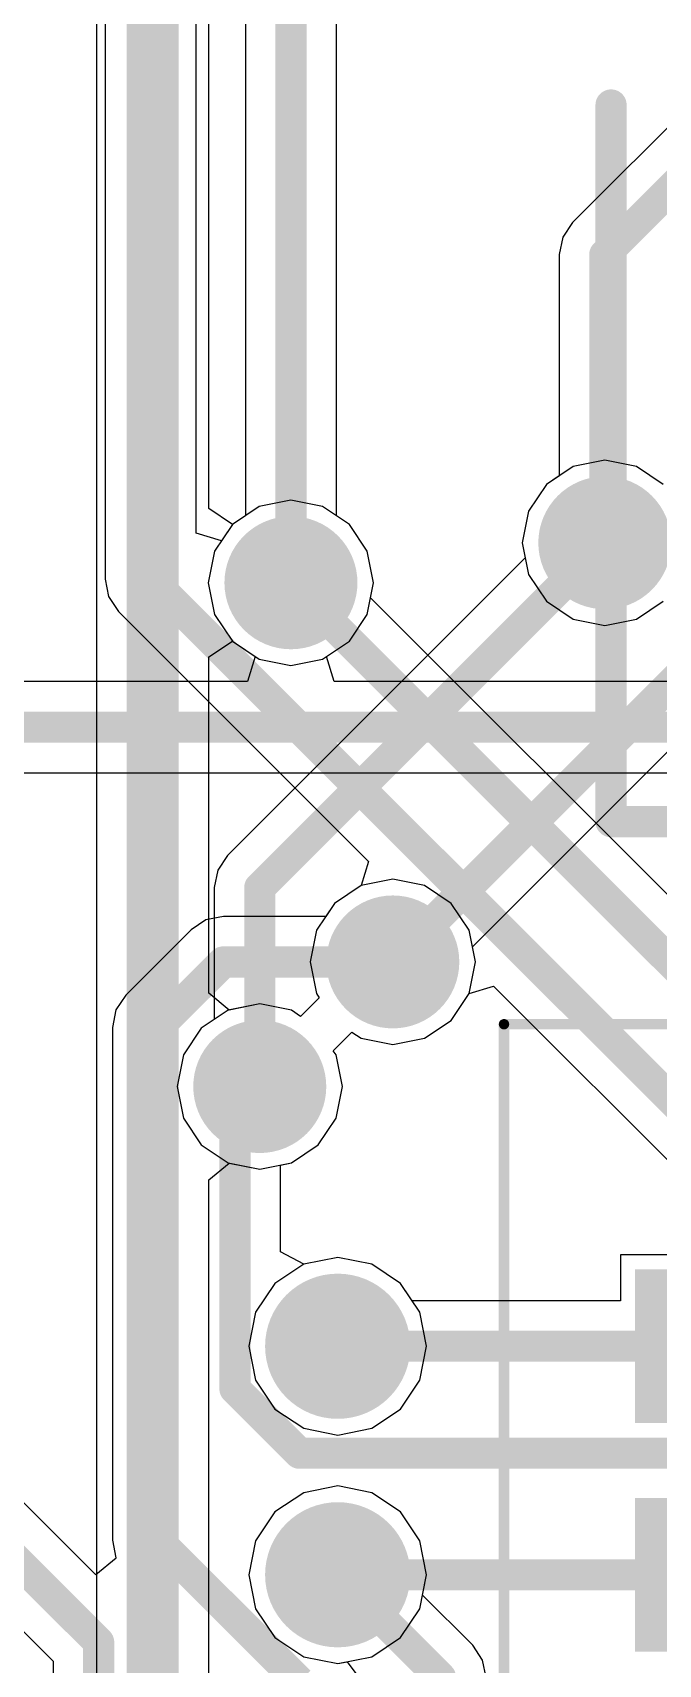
# Model space of a CAD drawing. Header units: millimetres. Extents: x 73 to 190, y 73 to 267.
# Drawn here: x 81.66 to 84.67, y 87.24 to 95.1 of the extents above; entities that cross this region are included whole.
import ezdxf

# ---------------------------------------------------------------- set-up
doc = ezdxf.new("R2010")
doc.units = ezdxf.units.MM
for name, color, linetype in [('BottomLayer', 5, 'Continuous'), ('BottomSolder', 6, 'Continuous'), ('DrillDrawing', 1, 'Continuous'), ('KeepOutLayer', 6, 'Continuous'), ('Mechanical1', 6, 'Continuous'), ('Mechanical15', 56, 'Continuous'), ('MidLayer1', 16, 'Continuous'), ('MidLayer2', 76, 'Continuous'), ('MultiLayer', 9, 'Continuous'), ('TopLayer', 1, 'Continuous'), ('TopOverlay', 2, 'Continuous'), ('TopSolder', 216, 'Continuous'), ('ViaHoleLayer', 16, 'Continuous')]:
    doc.layers.add(name, color=color, linetype=linetype)

msp = doc.modelspace()

# ---------------------------------------------------------------- linework, layer by layer
at = {"layer": 'BottomLayer'}
for p, q in [((82.6808, 101.955), (82.6808, 92.7726)), ((88.543, 98.4725), (84.255, 94.1846)), ((83.1192, 92.7726), (83.1192, 96.2885)), ((84.255, 94.1846), (84.2075, 94.1134)), ((84.2075, 94.1134), (84.1908, 94.0296)), ((84.1908, 94.0296), (84.1908, 92.965)), ((84.1288, 92.9236), (84.0426, 92.7946)), ((84.1908, 92.965), (84.1288, 92.9236)), ((82.6808, 92.7726), (82.6188, 92.7312)), ((83.1812, 92.7312), (83.1192, 92.7726)), ((84.0426, 92.7946), (84.0124, 92.6425)), ((82.6188, 92.7312), (82.5326, 92.6022)), ((83.2674, 92.6022), (83.1812, 92.7312)), ((84.0124, 92.6425), (84.0426, 92.4903)), ((82.5326, 92.6022), (82.5024, 92.45)), ((83.2976, 92.45), (83.2674, 92.6022)), ((82.5024, 92.45), (82.5326, 92.2978)), ((83.2674, 92.2978), (83.2976, 92.45)), ((84.0426, 92.4903), (84.1288, 92.3613)), ((82.5326, 92.2978), (82.6188, 92.1688)), ((83.1812, 92.1688), (83.2674, 92.2978)), ((84.1288, 92.3613), (84.2578, 92.2751)), ((84.5622, 92.2751), (84.6912, 92.3613)), ((84.2578, 92.2751), (84.41, 92.2448)), ((84.41, 92.2448), (84.5622, 92.2751)), ((82.6188, 92.1688), (82.7282, 92.0958)), ((83.0718, 92.0958), (83.1812, 92.1688)), ((82.7282, 92.0958), (82.6913, 91.9742)), ((83.1087, 91.9742), (83.0718, 92.0958)), ((82.6913, 91.9742), (79.015, 91.9742)), ((85.6056, 91.9742), (83.1087, 91.9742)), ((79.015, 91.5358), (85.9151, 91.5358)), ((83.2378, 90.9924), (83.1088, 90.9062)), ((83.39, 91.0226), (83.2378, 90.9924)), ((83.5422, 90.9924), (83.39, 91.0226)), ((83.6712, 90.9062), (83.5422, 90.9924)), ((83.1088, 90.9062), (83.0674, 90.8442)), ((83.7574, 90.7772), (83.6712, 90.9062)), ((82.4911, 90.8275), (82.42, 90.78)), ((82.575, 90.8442), (82.4911, 90.8275)), ((83.0674, 90.8442), (82.575, 90.8442)), ((82.42, 90.78), (82.105, 90.465)), ((83.7876, 90.625), (83.7574, 90.7772)), ((83.7574, 90.4728), (83.7876, 90.625)), ((82.105, 90.465), (82.0575, 90.3939)), ((83.6712, 90.3438), (83.7574, 90.4728)), ((82.0575, 90.3939), (82.0408, 90.31)), ((83.5422, 90.2576), (83.6712, 90.3438)), ((82.0408, 90.31), (82.0408, 87.8408)), ((83.1039, 90.1973), (83.1937, 90.2871)), ((83.1937, 90.2871), (83.2378, 90.2576)), ((83.2378, 90.2576), (83.39, 90.2274)), ((83.39, 90.2274), (83.5422, 90.2576)), ((83.1174, 90.1772), (83.1039, 90.1973)), ((83.1476, 90.025), (83.1174, 90.1772)), ((83.1174, 89.8728), (83.1476, 90.025)), ((83.0312, 89.7438), (83.1174, 89.8728)), ((82.9022, 89.6576), (83.0312, 89.7438)), ((82.8498, 89.6472), (82.9022, 89.6576)), ((82.8498, 89.2297), (82.8498, 89.6472)), ((82.9614, 89.1701), (82.8498, 89.2297)), ((83.125, 89.2026), (82.9614, 89.1701)), ((83.2886, 89.1701), (83.125, 89.2026)), ((83.4274, 89.0774), (83.2886, 89.1701)), ((85.576, 89.215), (84.485, 89.215)), ((84.485, 89.215), (84.485, 88.9942)), ((83.4829, 88.9942), (83.4274, 89.0774)), ((84.485, 88.9942), (83.4829, 88.9942)), ((81.9606, 87.6744), (80.765, 88.87)), ((80.9963, 88.0187), (81.7558, 87.2592)), ((82.0408, 87.8408), (82.0575, 87.7569)), ((82.0588, 87.755), (81.9606, 87.6744)), ((82.0575, 87.7569), (82.0588, 87.755)), ((81.7558, 87.2592), (81.7558, 87.0258))]:
    msp.add_line(p, q, dxfattribs=at)
at = {"layer": 'BottomLayer', "const_width": 0.15}
for points in [[(82.9, 92.45), (82.9, 101.955)], [(84.41, 94.0296), (88.698, 98.3175)], [(84.41, 92.6425), (84.41, 94.0296)], [(78.675, 91.755), (92.6, 91.755)], [(82.26, 90.31), (82.575, 90.625)], [(82.575, 90.625), (83.39, 90.625)], [(82.26, 87.8408), (82.26, 90.31)], [(82.6306, 89.9056), (82.75, 90.025)], [(82.6306, 88.5702), (82.6306, 89.9056)], [(80.425, 88.9), (81.975, 87.35)], [(83.125, 88.775), (85.25, 88.775)], [(82.6306, 88.5702), (82.9408, 88.26)], [(82.9408, 88.26), (86.3976, 88.26)], [(82.26, 87.8408), (82.9408, 87.16)], [(83.125, 87.675), (85.25, 87.675)], [(81.975, 87.0258), (81.975, 87.35)]]:
    msp.add_lwpolyline(points, dxfattribs=at)
at = {"layer": 'BottomLayer'}
for points, const_width in [([(84.3725, 94.0296, 1), (84.4475, 94.0296, 1)], 0.075), ([(84.3725, 94.0296, 1), (84.4475, 94.0296, 1)], 0.075), ([(84.285, 92.6425, 1), (84.535, 92.6425, 1)], 0.25), ([(82.775, 92.45, 1), (83.025, 92.45, 1)], 0.25), ([(84.3725, 92.6425, 1), (84.4475, 92.6425, 1)], 0.075), ([(82.8625, 92.45, 1), (82.9375, 92.45, 1)], 0.075), ([(83.265, 90.625, 1), (83.515, 90.625, 1)], 0.25), ([(82.5375, 90.625, 1), (82.6125, 90.625, 1)], 0.075), ([(82.5375, 90.625, 1), (82.6125, 90.625, 1)], 0.075), ([(83.3525, 90.625, 1), (83.4275, 90.625, 1)], 0.075), ([(82.2225, 90.31, 1), (82.2975, 90.31, 1)], 0.075), ([(82.2225, 90.31, 1), (82.2975, 90.31, 1)], 0.075), ([(82.625, 90.025, 1), (82.875, 90.025, 1)], 0.25), ([(82.7125, 90.025, 1), (82.7875, 90.025, 1)], 0.075), ([(82.5931, 89.9056, 1), (82.6681, 89.9056, 1)], 0.075), ([(82.5931, 89.9056, 1), (82.6681, 89.9056, 1)], 0.075), ([(82.9853, 88.775, 1), (83.2647, 88.775, 1)], 0.2794), ([(83.0875, 88.775, 1), (83.1625, 88.775, 1)], 0.075), ([(82.5931, 88.5702, 1), (82.6681, 88.5702, 1)], 0.075), ([(82.5931, 88.5702, 1), (82.6681, 88.5702, 1)], 0.075), ([(82.9033, 88.26, 1), (82.9783, 88.26, 1)], 0.075), ([(82.9033, 88.26, 1), (82.9783, 88.26, 1)], 0.075), ([(82.2225, 87.8408, 1), (82.2975, 87.8408, 1)], 0.075), ([(82.2225, 87.8408, 1), (82.2975, 87.8408, 1)], 0.075), ([(82.9853, 87.675, 1), (83.2647, 87.675, 1)], 0.2794), ([(83.0875, 87.675, 1), (83.1625, 87.675, 1)], 0.075), ([(81.9375, 87.35, 1), (82.0125, 87.35, 1)], 0.075), ([(81.9375, 87.35, 1), (82.0125, 87.35, 1)], 0.075)]:
    msp.add_lwpolyline(points, format="xyb", close=True, dxfattribs=dict(at, const_width=const_width))
for points in [[(85.875, 88.475), (85.875, 89.075), (84.625, 88.475), (84.625, 89.075)], [(85.875, 87.375), (85.875, 87.975), (84.625, 87.375), (84.625, 87.975)]]:
    msp.add_solid(points, dxfattribs=at)
at = {"layer": 'BottomSolder'}
for points, const_width in [([(84.25, 92.6425, 1), (84.57, 92.6425, 1)], 0.32), ([(82.74, 92.45, 1), (83.06, 92.45, 1)], 0.32), ([(83.23, 90.625, 1), (83.55, 90.625, 1)], 0.32), ([(82.59, 90.025, 1), (82.91, 90.025, 1)], 0.32), ([(82.9503, 88.775, 1), (83.2997, 88.775, 1)], 0.3494), ([(82.9503, 87.675, 1), (83.2997, 87.675, 1)], 0.3494)]:
    msp.add_lwpolyline(points, format="xyb", close=True, dxfattribs=dict(at, const_width=const_width))
for points in [[(85.945, 88.405), (85.945, 89.145), (84.555, 88.405), (84.555, 89.145)], [(85.945, 87.305), (85.945, 88.045), (84.555, 87.305), (84.555, 88.045)]]:
    msp.add_solid(points, dxfattribs=at)
at = {"layer": 'DrillDrawing', "const_width": 0.15}
msp.add_lwpolyline([(74.931, 89.9697, -0.518122), (98.9409, 126.9804)], format="xyb", dxfattribs=at)
at = {"layer": 'DrillDrawing'}
for points, const_width in [([(84.36, 92.6425, 1), (84.46, 92.6425, 1)], 0.1), ([(82.85, 92.45, 1), (82.95, 92.45, 1)], 0.1), ([(83.34, 90.625, 1), (83.44, 90.625, 1)], 0.1), ([(82.7, 90.025, 1), (82.8, 90.025, 1)], 0.1), ([(83.0488, 88.775, 1), (83.2012, 88.775, 1)], 0.1524), ([(83.0488, 87.675, 1), (83.2012, 87.675, 1)], 0.1524)]:
    msp.add_lwpolyline(points, format="xyb", close=True, dxfattribs=dict(at, const_width=const_width))
at = {"layer": 'KeepOutLayer', "const_width": 0.15}
msp.add_lwpolyline([(74.931, 89.9697, -0.518122), (98.9409, 126.9804)], format="xyb", dxfattribs=at)
at = {"layer": 'Mechanical1', "const_width": 0.15}
msp.add_lwpolyline([(74.931, 89.9697, -0.518122), (98.9409, 126.9804)], format="xyb", dxfattribs=at)
at = {"layer": 'Mechanical15', "const_width": 0.05}
for points in [[(83.925, 78.925), (83.925, 90.325)], [(83.925, 90.325), (89.425, 90.325)]]:
    msp.add_lwpolyline(points, dxfattribs=at)
at = {"layer": 'Mechanical15', "const_width": 0.025}
msp.add_lwpolyline([(83.9125, 90.325, 1), (83.9375, 90.325, 1)], format="xyb", close=True, dxfattribs=at)
msp.add_lwpolyline([(83.9125, 90.325, 1), (83.9375, 90.325, 1)], format="xyb", close=True, dxfattribs=at)
at = {"layer": 'MidLayer1'}
for p, q in [((84.2578, 93.0098), (84.1288, 92.9236)), ((84.41, 93.0401), (84.2578, 93.0098)), ((84.5622, 93.0098), (84.41, 93.0401)), ((84.6912, 92.9236), (84.5622, 93.0098)), ((84.1288, 92.9236), (84.0426, 92.7946)), ((82.9, 92.8476), (82.7478, 92.8174)), ((83.0522, 92.8174), (82.9, 92.8476)), ((82.7478, 92.8174), (82.6188, 92.7312)), ((83.1812, 92.7312), (83.0522, 92.8174)), ((84.0426, 92.7946), (84.0124, 92.6425)), ((82.6188, 92.7312), (82.5326, 92.6022)), ((83.2674, 92.6022), (83.1812, 92.7312)), ((84.0124, 92.6425), (84.0269, 92.5694)), ((82.5326, 92.6022), (82.5024, 92.45)), ((84.0269, 92.5694), (82.595, 91.1375)), ((83.2976, 92.45), (83.2674, 92.6022)), ((82.5024, 92.45), (82.5326, 92.2978)), ((83.2674, 92.2978), (83.2976, 92.45)), ((82.5326, 92.2978), (82.6188, 92.1688)), ((83.1812, 92.1688), (83.2674, 92.2978)), ((82.6188, 92.1688), (82.7478, 92.0826)), ((83.0522, 92.0826), (83.1812, 92.1688)), ((82.7478, 92.0826), (82.9, 92.0524)), ((82.9, 92.0524), (83.0522, 92.0826)), ((83.7731, 90.6981), (85.205, 92.13)), ((82.595, 91.1375), (82.5475, 91.0664)), ((82.5475, 91.0664), (82.5308, 90.9825)), ((82.5308, 90.9825), (82.5308, 90.3476)), ((83.7876, 90.625), (83.7731, 90.6981)), ((83.7574, 90.4728), (83.7876, 90.625)), ((83.6712, 90.3438), (83.7574, 90.4728)), ((82.5308, 90.3476), (82.4688, 90.3062)), ((83.5422, 90.2576), (83.6712, 90.3438)), ((82.4688, 90.3062), (82.3826, 90.1772)), ((83.1039, 90.1973), (83.1937, 90.2871)), ((83.1937, 90.2871), (83.2378, 90.2576)), ((83.2378, 90.2576), (83.39, 90.2274)), ((83.39, 90.2274), (83.5422, 90.2576)), ((82.3826, 90.1772), (82.3524, 90.025)), ((83.1174, 90.1772), (83.1039, 90.1973)), ((83.1476, 90.025), (83.1174, 90.1772)), ((82.3524, 90.025), (82.3826, 89.8728)), ((83.1174, 89.8728), (83.1476, 90.025)), ((82.3826, 89.8728), (82.4688, 89.7438)), ((83.0312, 89.7438), (83.1174, 89.8728)), ((82.4688, 89.7438), (82.5978, 89.6576)), ((82.9022, 89.6576), (83.0312, 89.7438)), ((82.5978, 89.6576), (82.75, 89.6274)), ((82.75, 89.6274), (82.9022, 89.6576)), ((82.9614, 89.1701), (82.8226, 89.0774)), ((83.125, 89.2026), (82.9614, 89.1701)), ((83.2886, 89.1701), (83.125, 89.2026)), ((83.4274, 89.0774), (83.2886, 89.1701)), ((82.8226, 89.0774), (82.7299, 88.9386)), ((83.5201, 88.9386), (83.4274, 89.0774)), ((82.7299, 88.9386), (82.6974, 88.775)), ((83.5526, 88.775), (83.5201, 88.9386)), ((82.6974, 88.775), (82.7299, 88.6114)), ((83.5201, 88.6114), (83.5526, 88.775)), ((82.7299, 88.6114), (82.8226, 88.4726)), ((83.4274, 88.4726), (83.5201, 88.6114)), ((82.8226, 88.4726), (82.9614, 88.3799)), ((83.2886, 88.3799), (83.4274, 88.4726)), ((82.9614, 88.3799), (83.125, 88.3474)), ((83.125, 88.3474), (83.2886, 88.3799)), ((82.9614, 88.0701), (82.8226, 87.9774)), ((83.125, 88.1026), (82.9614, 88.0701)), ((83.2886, 88.0701), (83.125, 88.1026)), ((83.4274, 87.9774), (83.2886, 88.0701)), ((82.8226, 87.9774), (82.7299, 87.8386)), ((83.5201, 87.8386), (83.4274, 87.9774)), ((82.7299, 87.8386), (82.6974, 87.675)), ((83.5526, 87.675), (83.5201, 87.8386)), ((82.6974, 87.675), (82.7299, 87.5114)), ((83.5201, 87.5114), (83.5526, 87.675)), ((82.7299, 87.5114), (82.8226, 87.3726)), ((83.4274, 87.3726), (83.5201, 87.5114)), ((82.8226, 87.3726), (82.9614, 87.2799)), ((83.2886, 87.2799), (83.4274, 87.3726)), ((82.9614, 87.2799), (83.125, 87.2474)), ((83.125, 87.2474), (83.2886, 87.2799))]:
    msp.add_line(p, q, dxfattribs=at)
for points, const_width in [([(84.285, 92.6425, 1), (84.535, 92.6425, 1)], 0.25), ([(82.775, 92.45, 1), (83.025, 92.45, 1)], 0.25), ([(84.3725, 92.6425, 1), (84.4475, 92.6425, 1)], 0.075), ([(82.7125, 90.9825, 1), (82.7875, 90.9825, 1)], 0.075), ([(82.7125, 90.9825, 1), (82.7875, 90.9825, 1)], 0.075), ([(83.265, 90.625, 1), (83.515, 90.625, 1)], 0.25), ([(83.3525, 90.625, 1), (83.4275, 90.625, 1)], 0.075), ([(82.625, 90.025, 1), (82.875, 90.025, 1)], 0.25), ([(82.7125, 90.025, 1), (82.7875, 90.025, 1)], 0.075), ([(82.9853, 88.775, 1), (83.2647, 88.775, 1)], 0.2794), ([(82.9853, 87.675, 1), (83.2647, 87.675, 1)], 0.2794)]:
    msp.add_lwpolyline(points, format="xyb", close=True, dxfattribs=dict(at, const_width=const_width))
at = {"layer": 'MidLayer1', "const_width": 0.15}
for points in [[(82.75, 90.9825), (84.41, 92.6425)], [(83.39, 90.625), (85.05, 92.285)], [(82.75, 90.025), (82.75, 90.9825)]]:
    msp.add_lwpolyline(points, dxfattribs=at)
at = {"layer": 'MidLayer2'}
for p, q in [((81.9648, 95.3872), (81.9648, 85.265)), ((82.5052, 92.8071), (82.5052, 95.2753)), ((84.2578, 93.0098), (84.1288, 92.9236)), ((84.41, 93.0401), (84.2578, 93.0098)), ((84.5622, 93.0098), (84.41, 93.0401)), ((84.6912, 92.9236), (84.5622, 93.0098)), ((84.1288, 92.9236), (84.0426, 92.7946)), ((82.9, 92.8476), (82.7478, 92.8174)), ((83.0522, 92.8174), (82.9, 92.8476)), ((82.6188, 92.7312), (82.5052, 92.8071)), ((82.7478, 92.8174), (82.6188, 92.7312)), ((83.1812, 92.7312), (83.0522, 92.8174)), ((84.0426, 92.7946), (84.0124, 92.6425)), ((83.2674, 92.6022), (83.1812, 92.7312)), ((84.0124, 92.6425), (84.0426, 92.4903)), ((83.2976, 92.45), (83.2674, 92.6022)), ((83.2674, 92.2978), (83.2976, 92.45)), ((84.0426, 92.4903), (84.1288, 92.3613)), ((83.1812, 92.1688), (83.2674, 92.2978)), ((84.1288, 92.3613), (84.2578, 92.2751)), ((84.5622, 92.2751), (84.6912, 92.3613)), ((84.2578, 92.2751), (84.41, 92.2448)), ((84.41, 92.2448), (84.5622, 92.2751)), ((82.5052, 92.0929), (82.6188, 92.1688)), ((82.6188, 92.1688), (82.7478, 92.0826)), ((83.0522, 92.0826), (83.1812, 92.1688)), ((82.5052, 90.474), (82.5052, 92.0929)), ((82.7478, 92.0826), (82.9, 92.0524)), ((82.9, 92.0524), (83.0522, 92.0826)), ((83.2378, 90.9924), (83.1088, 90.9062)), ((83.39, 91.0226), (83.2378, 90.9924)), ((83.5422, 90.9924), (83.39, 91.0226)), ((83.6712, 90.9062), (83.5422, 90.9924)), ((83.1088, 90.9062), (83.0226, 90.7772)), ((83.7574, 90.7772), (83.6712, 90.9062)), ((83.0226, 90.7772), (82.9924, 90.625)), ((83.7876, 90.625), (83.7574, 90.7772)), ((82.9924, 90.625), (83.0226, 90.4728)), ((83.7574, 90.4728), (83.7876, 90.625)), ((82.6034, 90.3935), (82.5052, 90.474)), ((82.75, 90.4226), (82.6034, 90.3935)), ((82.9022, 90.3924), (82.75, 90.4226)), ((83.0361, 90.4527), (82.9463, 90.3629)), ((83.0226, 90.4728), (83.0361, 90.4527)), ((83.6712, 90.3438), (83.7574, 90.4728)), ((82.9463, 90.3629), (82.9022, 90.3924)), ((83.5422, 90.2576), (83.6712, 90.3438)), ((83.1039, 90.1973), (83.1937, 90.2871)), ((83.1937, 90.2871), (83.2378, 90.2576)), ((83.2378, 90.2576), (83.39, 90.2274)), ((83.39, 90.2274), (83.5422, 90.2576)), ((83.1174, 90.1772), (83.1039, 90.1973)), ((83.1476, 90.025), (83.1174, 90.1772)), ((83.1174, 89.8728), (83.1476, 90.025)), ((83.0312, 89.7438), (83.1174, 89.8728)), ((82.9022, 89.6576), (83.0312, 89.7438)), ((82.5052, 89.576), (82.6034, 89.6565)), ((82.6034, 89.6565), (82.75, 89.6274)), ((82.75, 89.6274), (82.9022, 89.6576)), ((82.5052, 85.3769), (82.5052, 89.576)), ((82.9614, 89.1701), (82.8226, 89.0774)), ((83.125, 89.2026), (82.9614, 89.1701)), ((83.2886, 89.1701), (83.125, 89.2026)), ((83.4274, 89.0774), (83.2886, 89.1701)), ((82.8226, 89.0774), (82.7299, 88.9386)), ((83.5201, 88.9386), (83.4274, 89.0774)), ((82.7299, 88.9386), (82.6974, 88.775)), ((83.5526, 88.775), (83.5201, 88.9386)), ((82.6974, 88.775), (82.7299, 88.6114)), ((83.5201, 88.6114), (83.5526, 88.775)), ((82.7299, 88.6114), (82.8226, 88.4726)), ((83.4274, 88.4726), (83.5201, 88.6114)), ((82.8226, 88.4726), (82.9614, 88.3799)), ((83.2886, 88.3799), (83.4274, 88.4726)), ((82.9614, 88.3799), (83.125, 88.3474)), ((83.125, 88.3474), (83.2886, 88.3799)), ((82.9614, 88.0701), (82.8226, 87.9774)), ((83.125, 88.1026), (82.9614, 88.0701)), ((83.2886, 88.0701), (83.125, 88.1026)), ((83.4274, 87.9774), (83.2886, 88.0701)), ((82.8226, 87.9774), (82.7299, 87.8386)), ((83.5201, 87.8386), (83.4274, 87.9774)), ((82.7299, 87.8386), (82.6974, 87.675)), ((83.5526, 87.675), (83.5201, 87.8386)), ((82.6974, 87.675), (82.7299, 87.5114)), ((83.5201, 87.5114), (83.5526, 87.675)), ((82.7299, 87.5114), (82.8226, 87.3726)), ((83.4274, 87.3726), (83.5201, 87.5114)), ((82.8226, 87.3726), (82.9614, 87.2799)), ((83.2886, 87.2799), (83.4274, 87.3726)), ((82.9614, 87.2799), (83.125, 87.2474)), ((83.125, 87.2474), (83.2886, 87.2799))]:
    msp.add_line(p, q, dxfattribs=at)
at = {"layer": 'MidLayer2', "const_width": 0.25}
msp.add_lwpolyline([(82.235, 85.265), (82.235, 95.3872)], dxfattribs=at)
at = {"layer": 'MidLayer2'}
for points, const_width in [([(84.285, 92.6425, 1), (84.535, 92.6425, 1)], 0.25), ([(82.775, 92.45, 1), (83.025, 92.45, 1)], 0.25), ([(83.265, 90.625, 1), (83.515, 90.625, 1)], 0.25), ([(82.625, 90.025, 1), (82.875, 90.025, 1)], 0.25), ([(82.9853, 88.775, 1), (83.2647, 88.775, 1)], 0.2794), ([(82.9853, 87.675, 1), (83.2647, 87.675, 1)], 0.2794)]:
    msp.add_lwpolyline(points, format="xyb", close=True, dxfattribs=dict(at, const_width=const_width))
at = {"layer": 'MultiLayer'}
for points, const_width in [([(84.285, 92.6425, 1), (84.535, 92.6425, 1)], 0.25), ([(82.775, 92.45, 1), (83.025, 92.45, 1)], 0.25), ([(83.265, 90.625, 1), (83.515, 90.625, 1)], 0.25), ([(82.625, 90.025, 1), (82.875, 90.025, 1)], 0.25), ([(82.9853, 88.775, 1), (83.2647, 88.775, 1)], 0.2794), ([(82.9853, 87.675, 1), (83.2647, 87.675, 1)], 0.2794)]:
    msp.add_lwpolyline(points, format="xyb", close=True, dxfattribs=dict(at, const_width=const_width))
at = {"layer": 'TopLayer'}
for p, q in [((82.0058, 97.1789), (82.0058, 92.4674)), ((82.4442, 92.6886), (82.4442, 97.0881)), ((84.2578, 93.0098), (84.1288, 92.9236)), ((84.41, 93.0401), (84.2578, 93.0098)), ((84.5622, 93.0098), (84.41, 93.0401)), ((84.6912, 92.9236), (84.5622, 93.0098)), ((84.1288, 92.9236), (84.0426, 92.7946)), ((82.9, 92.8476), (82.7478, 92.8174)), ((83.0522, 92.8174), (82.9, 92.8476)), ((82.7478, 92.8174), (82.6188, 92.7312)), ((83.1812, 92.7312), (83.0522, 92.8174)), ((84.0426, 92.7946), (84.0124, 92.6425)), ((82.5657, 92.6517), (82.4442, 92.6886)), ((82.6188, 92.7312), (82.5657, 92.6517)), ((83.2674, 92.6022), (83.1812, 92.7312)), ((84.0124, 92.6425), (84.0426, 92.4903)), ((83.2976, 92.45), (83.2674, 92.6022)), ((82.0058, 92.4674), (82.0225, 92.3835)), ((83.2831, 92.3769), (83.2976, 92.45)), ((84.0426, 92.4903), (84.1288, 92.3613)), ((82.0225, 92.3835), (82.07, 92.3124)), ((86.8517, 88.8084), (83.2831, 92.3769)), ((82.07, 92.3124), (83.2732, 91.1091)), ((84.1288, 92.3613), (84.2578, 92.2751)), ((84.5622, 92.2751), (84.6912, 92.3613)), ((84.2578, 92.2751), (84.41, 92.2448)), ((84.41, 92.2448), (84.5622, 92.2751)), ((83.2732, 91.1091), (83.2378, 90.9924)), ((83.2378, 90.9924), (83.1088, 90.9062)), ((83.1088, 90.9062), (83.0226, 90.7772)), ((83.0226, 90.7772), (82.9924, 90.625)), ((82.9924, 90.625), (83.0226, 90.4728)), ((83.7574, 90.4728), (83.8741, 90.5083)), ((83.8741, 90.5083), (87.5808, 86.8015)), ((82.75, 90.4226), (82.5978, 90.3924)), ((82.9022, 90.3924), (82.75, 90.4226)), ((83.0361, 90.4527), (82.9463, 90.3629)), ((83.0226, 90.4728), (83.0361, 90.4527)), ((83.6712, 90.3438), (83.7574, 90.4728)), ((82.5978, 90.3924), (82.4688, 90.3062)), ((82.9463, 90.3629), (82.9022, 90.3924)), ((83.5422, 90.2576), (83.6712, 90.3438)), ((82.4688, 90.3062), (82.3826, 90.1772)), ((83.1039, 90.1973), (83.1937, 90.2871)), ((83.1937, 90.2871), (83.2378, 90.2576)), ((83.2378, 90.2576), (83.39, 90.2274)), ((83.39, 90.2274), (83.5422, 90.2576)), ((82.3826, 90.1772), (82.3524, 90.025)), ((83.1174, 90.1772), (83.1039, 90.1973)), ((83.1476, 90.025), (83.1174, 90.1772)), ((82.3524, 90.025), (82.3826, 89.8728)), ((83.1174, 89.8728), (83.1476, 90.025)), ((82.3826, 89.8728), (82.4688, 89.7438)), ((83.0312, 89.7438), (83.1174, 89.8728)), ((82.4688, 89.7438), (82.5978, 89.6576)), ((82.9022, 89.6576), (83.0312, 89.7438)), ((82.5978, 89.6576), (82.75, 89.6274)), ((82.75, 89.6274), (82.9022, 89.6576)), ((82.9614, 89.1701), (82.8226, 89.0774)), ((83.125, 89.2026), (82.9614, 89.1701)), ((83.2886, 89.1701), (83.125, 89.2026)), ((83.4274, 89.0774), (83.2886, 89.1701)), ((82.8226, 89.0774), (82.7299, 88.9386)), ((83.5201, 88.9386), (83.4274, 89.0774)), ((82.7299, 88.9386), (82.6974, 88.775)), ((83.5526, 88.775), (83.5201, 88.9386)), ((82.6974, 88.775), (82.7299, 88.6114)), ((83.5201, 88.6114), (83.5526, 88.775)), ((82.7299, 88.6114), (82.8226, 88.4726)), ((83.4274, 88.4726), (83.5201, 88.6114)), ((82.8226, 88.4726), (82.9614, 88.3799)), ((83.2886, 88.3799), (83.4274, 88.4726)), ((82.9614, 88.3799), (83.125, 88.3474)), ((83.125, 88.3474), (83.2886, 88.3799)), ((82.9614, 88.0701), (82.8226, 87.9774)), ((83.125, 88.1026), (82.9614, 88.0701)), ((83.2886, 88.0701), (83.125, 88.1026)), ((83.4274, 87.9774), (83.2886, 88.0701)), ((82.8226, 87.9774), (82.7299, 87.8386)), ((83.5201, 87.8386), (83.4274, 87.9774)), ((82.7299, 87.8386), (82.6974, 87.675)), ((83.5526, 87.675), (83.5201, 87.8386)), ((82.6974, 87.675), (82.7299, 87.5114)), ((83.5331, 87.5769), (83.5526, 87.675)), ((82.7299, 87.5114), (82.8226, 87.3726)), ((83.7744, 87.3356), (83.5331, 87.5769)), ((82.8226, 87.3726), (82.9614, 87.2799)), ((82.9614, 87.2799), (83.125, 87.2474)), ((83.8219, 87.2645), (83.7744, 87.3356)), ((83.8386, 87.1806), (83.8219, 87.2645)), ((83.125, 87.2474), (83.171, 87.2565)), ((83.171, 87.2565), (83.2466, 87.1545))]:
    msp.add_line(p, q, dxfattribs=at)
at = {"layer": 'TopLayer', "const_width": 0.15}
for points in [[(82.225, 92.4674), (82.225, 97.1789)], [(82.225, 92.4674), (87.748, 86.9444)], [(82.9, 92.45), (87.9, 87.45)], [(83.125, 87.675), (83.6194, 87.1806)], [(83.6194, 85.2702), (83.6194, 87.1806)]]:
    msp.add_lwpolyline(points, dxfattribs=at)
at = {"layer": 'TopLayer'}
for points, const_width in [([(84.285, 92.6425, 1), (84.535, 92.6425, 1)], 0.25), ([(82.775, 92.45, 1), (83.025, 92.45, 1)], 0.25), ([(82.1875, 92.4674, 1), (82.2625, 92.4674, 1)], 0.075), ([(82.1875, 92.4674, 1), (82.2625, 92.4674, 1)], 0.075), ([(82.8625, 92.45, 1), (82.9375, 92.45, 1)], 0.075), ([(83.265, 90.625, 1), (83.515, 90.625, 1)], 0.25), ([(82.625, 90.025, 1), (82.875, 90.025, 1)], 0.25), ([(82.9853, 88.775, 1), (83.2647, 88.775, 1)], 0.2794), ([(82.9853, 87.675, 1), (83.2647, 87.675, 1)], 0.2794), ([(83.0875, 87.675, 1), (83.1625, 87.675, 1)], 0.075), ([(83.5819, 87.1806, 1), (83.6569, 87.1806, 1)], 0.075), ([(83.5819, 87.1806, 1), (83.6569, 87.1806, 1)], 0.075)]:
    msp.add_lwpolyline(points, format="xyb", close=True, dxfattribs=dict(at, const_width=const_width))
at = {"layer": 'TopOverlay', "const_width": 0.15}
for points in [[(84.44, 91.3), (84.44, 94.75)], [(84.44, 91.3), (86.14, 91.3)]]:
    msp.add_lwpolyline(points, dxfattribs=at)
at = {"layer": 'TopOverlay', "const_width": 0.075}
for points in [[(84.4025, 94.75, 1), (84.4775, 94.75, 1)], [(84.4025, 91.3, 1), (84.4775, 91.3, 1)], [(84.4025, 91.3, 1), (84.4775, 91.3, 1)]]:
    msp.add_lwpolyline(points, format="xyb", close=True, dxfattribs=at)
at = {"layer": 'TopSolder'}
for points, const_width in [([(84.25, 92.6425, 1), (84.57, 92.6425, 1)], 0.32), ([(82.74, 92.45, 1), (83.06, 92.45, 1)], 0.32), ([(83.23, 90.625, 1), (83.55, 90.625, 1)], 0.32), ([(82.59, 90.025, 1), (82.91, 90.025, 1)], 0.32), ([(82.9503, 88.775, 1), (83.2997, 88.775, 1)], 0.3494), ([(82.9503, 87.675, 1), (83.2997, 87.675, 1)], 0.3494)]:
    msp.add_lwpolyline(points, format="xyb", close=True, dxfattribs=dict(at, const_width=const_width))
at = {"layer": 'ViaHoleLayer'}
for points, const_width in [([(84.36, 92.6425, 1), (84.46, 92.6425, 1)], 0.1), ([(82.85, 92.45, 1), (82.95, 92.45, 1)], 0.1), ([(83.34, 90.625, 1), (83.44, 90.625, 1)], 0.1), ([(82.7, 90.025, 1), (82.8, 90.025, 1)], 0.1), ([(83.0488, 88.775, 1), (83.2012, 88.775, 1)], 0.1524), ([(83.0488, 87.675, 1), (83.2012, 87.675, 1)], 0.1524)]:
    msp.add_lwpolyline(points, format="xyb", close=True, dxfattribs=dict(at, const_width=const_width))

doc.saveas('drawing.dxf')
